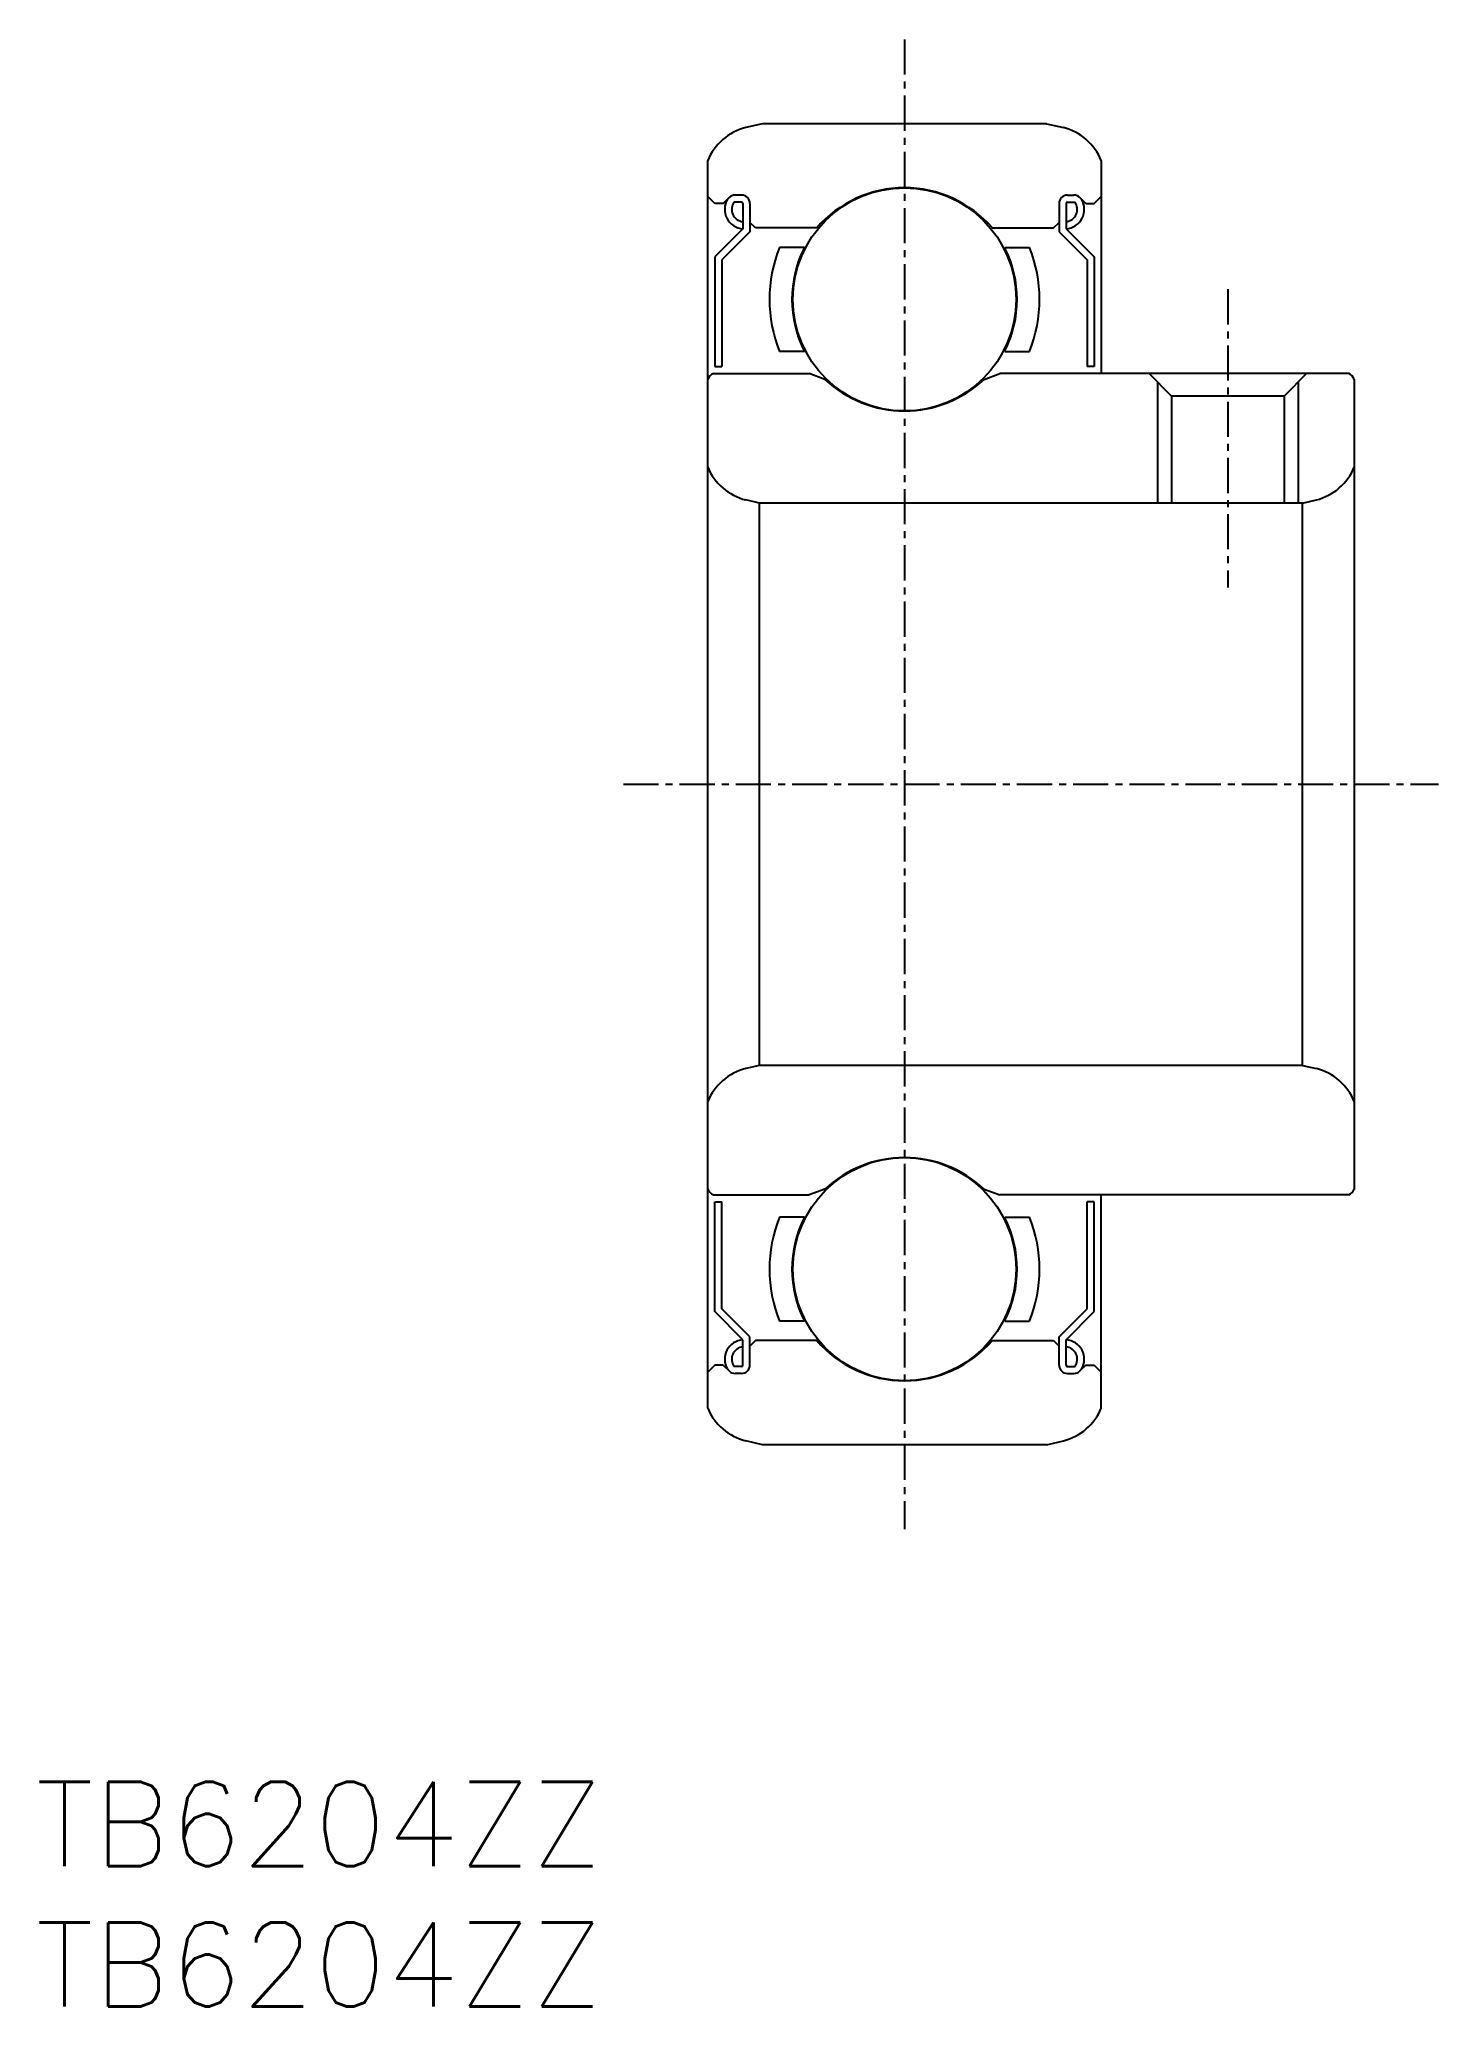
# Model space of a CAD drawing. Extents: x 44.9 to 94.7, y 37.3 to 107.3.
import ezdxf
from ezdxf.enums import TextEntityAlignment as Align

# ---------------------------------------------------------------- set-up
doc = ezdxf.new("R2010")
doc.units = 0
doc.linetypes.add('CENTER', pattern=[2, 1.25, -0.25, 0.25, -0.25])
doc.layers.get('0').update_dxf_attribs({"linetype": 'CONTINUOUS'})
doc.layers.add('CENTER', color=1, linetype='CENTER')
doc.styles.get("Standard").update_dxf_attribs({"font": 'txt.shx', "bigfont": 'extfont.shx'})

msp = doc.modelspace()

# ---------------------------------------------------------------- linework, layer by layer
at = {"color": 7, "linetype": 'CONTINUOUS'}
for p, q in [((70.63, 104.281), (70.035, 104.141)), ((80.74, 104.281), (70.63, 104.281)), ((80.74, 104.281), (81.335, 104.141)), ((68.685, 58.588), (68.685, 102.974)), ((82.685, 102.974), (82.685, 95.391)), ((68.935, 101.441), (68.685, 101.691)), ((69.235, 101.441), (69.447, 101.653)), ((69.447, 101.653), (69.385, 101.591)), ((69.885, 101.491), (69.617, 101.491)), ((69.885, 101.741), (69.659, 101.741)), ((69.885, 101.741), (69.659, 101.741)), ((81.485, 101.741), (81.711, 101.741)), ((81.485, 101.741), (81.711, 101.741)), ((81.485, 101.491), (81.753, 101.491)), ((82.135, 101.441), (81.923, 101.653)), ((81.923, 101.653), (81.985, 101.591)), ((82.435, 101.441), (82.685, 101.691)), ((69.235, 101.441), (68.935, 101.441)), ((69.935, 101.441), (69.935, 100.541)), ((69.935, 100.792), (69.935, 100.541)), ((70.185, 101.441), (70.185, 100.771)), ((70.185, 101.441), (70.185, 100.438)), ((81.185, 101.441), (81.185, 100.771)), ((81.185, 101.441), (81.185, 100.438)), ((81.435, 101.441), (81.435, 100.541)), ((81.435, 100.792), (81.435, 100.541)), ((82.135, 101.441), (82.435, 101.441)), ((69.935, 100.541), (68.935, 99.541)), ((70.185, 100.438), (69.185, 99.438)), ((70.385, 100.571), (70.185, 100.771)), ((72.561, 100.571), (70.385, 100.571)), ((78.809, 100.571), (80.985, 100.571)), ((80.985, 100.571), (81.185, 100.771)), ((81.185, 100.438), (82.185, 99.438)), ((81.435, 100.541), (82.435, 99.541)), ((68.935, 99.541), (68.935, 95.641)), ((69.185, 99.438), (69.185, 95.641)), ((72.122, 99.881), (71.244, 99.881)), ((79.248, 99.881), (80.127, 99.881)), ((82.185, 99.438), (82.185, 95.641)), ((82.435, 99.541), (82.435, 95.641)), ((72.122, 96.181), (71.244, 96.181)), ((79.248, 96.181), (80.127, 96.181)), ((68.885, 95.391), (72.289, 95.391)), ((68.935, 95.641), (69.185, 95.641)), ((72.853, 95.186), (72.289, 95.391)), ((78.517, 95.186), (79.081, 95.391)), ((91.485, 95.391), (79.081, 95.391)), ((82.435, 95.641), (82.185, 95.641)), ((85.185, 94.591), (84.385, 95.391)), ((89.985, 95.391), (89.185, 94.591)), ((91.685, 95.191), (91.685, 66.371)), ((84.685, 95.091), (84.685, 90.781)), ((85.185, 94.591), (85.185, 90.781)), ((89.185, 94.591), (85.185, 94.591)), ((89.185, 94.591), (89.185, 90.781)), ((89.685, 95.091), (89.685, 90.781)), ((70.524, 90.781), (70.035, 90.896)), ((70.524, 70.781), (70.524, 90.781)), ((89.846, 90.781), (70.524, 90.781)), ((89.846, 90.781), (90.335, 90.896)), ((89.846, 70.781), (89.846, 90.781)), ((70.524, 70.781), (70.035, 70.666)), ((89.846, 70.781), (70.524, 70.781)), ((89.846, 70.781), (90.335, 70.666)), ((68.885, 66.171), (72.289, 66.171)), ((68.935, 62.021), (68.935, 65.921)), ((68.935, 65.921), (69.185, 65.921)), ((69.185, 62.125), (69.185, 65.921)), ((72.853, 66.376), (72.289, 66.171)), ((78.517, 66.376), (79.081, 66.171)), ((91.485, 66.171), (79.081, 66.171)), ((82.185, 62.125), (82.185, 65.921)), ((82.435, 65.921), (82.185, 65.921)), ((82.435, 62.021), (82.435, 65.921)), ((82.685, 58.588), (82.685, 66.171)), ((72.122, 65.381), (71.244, 65.381)), ((79.248, 65.381), (80.127, 65.381)), ((69.935, 61.021), (68.935, 62.021)), ((70.185, 61.125), (69.185, 62.125)), ((72.122, 61.681), (71.244, 61.681)), ((79.248, 61.681), (80.127, 61.681)), ((81.185, 61.125), (82.185, 62.125)), ((81.435, 61.021), (82.435, 62.021)), ((69.935, 60.121), (69.935, 61.021)), ((69.935, 60.77), (69.935, 61.021)), ((70.185, 60.121), (70.185, 61.125)), ((70.385, 60.991), (70.185, 60.791)), ((72.561, 60.991), (70.385, 60.991)), ((78.809, 60.991), (80.985, 60.991)), ((80.985, 60.991), (81.185, 60.791)), ((81.185, 60.121), (81.185, 61.125)), ((81.435, 60.121), (81.435, 61.021)), ((81.435, 60.77), (81.435, 61.021)), ((70.185, 60.121), (70.185, 60.791)), ((81.185, 60.121), (81.185, 60.791)), ((68.935, 60.121), (68.685, 59.871)), ((69.235, 60.121), (68.935, 60.121)), ((69.235, 60.121), (69.447, 59.909)), ((69.447, 59.909), (69.385, 59.971)), ((69.885, 60.071), (69.617, 60.071)), ((69.885, 59.821), (69.659, 59.821)), ((69.885, 59.821), (69.659, 59.821)), ((81.485, 60.071), (81.753, 60.071)), ((81.485, 59.821), (81.711, 59.821)), ((81.485, 59.821), (81.711, 59.821)), ((82.135, 60.121), (81.923, 59.909)), ((81.923, 59.909), (81.985, 59.971)), ((82.135, 60.121), (82.435, 60.121)), ((82.435, 60.121), (82.685, 59.871)), ((70.63, 57.281), (70.035, 57.421)), ((80.74, 57.281), (81.335, 57.421)), ((80.74, 57.281), (70.63, 57.281))]:
    msp.add_line(p, q, dxfattribs=at)
for centre in [(75.685, 98.031), (75.685, 63.531)]:
    msp.add_circle(centre, 3.969, dxfattribs=at)
for centre, radius, start, end in [((70.531, 102.203), 2, 104.34855, 157.34189), ((80.839, 102.203), 2, 22.65811, 75.65145), ((69.99, 101.239), 0.7, 149.79552, 265.49643), ((69.659, 101.441), 0.3, 90, 135), ((69.659, 101.441), 0.3, 90, 135), ((69.99, 101.239), 0.45, 145.91941, 262.98414), ((69.885, 101.441), 0.3, 360, 90), ((69.885, 101.441), 0.3, 360, 90), ((69.885, 101.441), 0.05, 0, 90), ((75.685, 97.87), 4.13, 40.8435, 139.1565), ((81.485, 101.441), 0.3, 90, 180), ((81.485, 101.441), 0.3, 90, 180), ((81.38, 101.239), 0.7, 274.50357, 30.20448), ((81.485, 101.441), 0.05, 90, 180), ((81.38, 101.239), 0.45, 277.01586, 34.08059), ((81.711, 101.441), 0.3, 45, 90), ((81.711, 101.441), 0.3, 45, 90), ((75.77, 98.031), 4.89, 157.77015, 202.22985), ((75.77, 98.031), 4.09, 153.10719, 206.89281), ((75.6, 98.031), 4.09, 333.10719, 26.89281), ((75.6, 98.031), 4.89, 337.77015, 22.22985), ((69.05, 95.026), 0.4, 114.29519, 155.70481), ((75.685, 98.192), 4.13, 226.71392, 270), ((75.685, 98.192), 4.13, 270, 313.28608), ((91.321, 95.026), 0.4, 24.29519, 65.70481), ((70.531, 92.834), 2, 202.65811, 255.65145), ((89.839, 92.834), 2, 284.34855, 337.34189), ((70.531, 68.728), 2, 104.34855, 157.34189), ((89.839, 68.728), 2, 22.65811, 75.65145), ((75.685, 63.37), 4.13, 90, 133.28608), ((75.685, 63.37), 4.13, 46.71392, 90), ((69.05, 66.536), 0.4, 204.29519, 245.70481), ((91.321, 66.536), 0.4, 294.29519, 335.70481), ((75.77, 63.531), 4.89, 157.77015, 202.22985), ((75.77, 63.531), 4.09, 153.10719, 206.89281), ((75.6, 63.531), 4.09, 333.10719, 26.89281), ((75.6, 63.531), 4.89, 337.77015, 22.22985), ((69.99, 60.323), 0.7, 94.50357, 210.20448), ((75.685, 63.692), 4.13, 220.8435, 319.1565), ((81.38, 60.323), 0.7, 329.79552, 85.49643), ((69.99, 60.323), 0.45, 97.01586, 214.08059), ((81.38, 60.323), 0.45, 325.91941, 82.98414), ((69.659, 60.121), 0.3, 225, 270), ((69.659, 60.121), 0.3, 225, 270), ((69.885, 60.121), 0.3, 270, 0), ((69.885, 60.121), 0.3, 270, 0), ((69.885, 60.121), 0.05, 270, 0), ((81.485, 60.121), 0.3, 180, 270), ((81.485, 60.121), 0.3, 180, 270), ((81.485, 60.121), 0.05, 180, 270), ((81.711, 60.121), 0.3, 270, 315), ((81.711, 60.121), 0.3, 270, 315), ((70.531, 59.359), 2, 202.65811, 255.65145), ((80.839, 59.359), 2, 284.34855, 337.34189)]:
    msp.add_arc(centre, radius, start, end, dxfattribs=at)
at = {"layer": 'CENTER', "color": 1, "linetype": 'CENTER'}
for p, q in [((75.685, 107.281), (75.685, 54.281)), ((87.185, 98.391), (87.185, 87.781)), ((65.685, 80.781), (94.685, 80.781))]:
    msp.add_line(p, q, dxfattribs=at)

# ---------------------------------------------------------------- texts
at = {"color": 7, "linetype": 'CONTINUOUS'}
for p in [(44.782, 43.795), (44.782, 38.795)]:
    msp.add_text('TB6204ZZ', height=3, dxfattribs=at).set_placement(p, align=Align.MIDDLE_LEFT)

doc.saveas('drawing.dxf')
